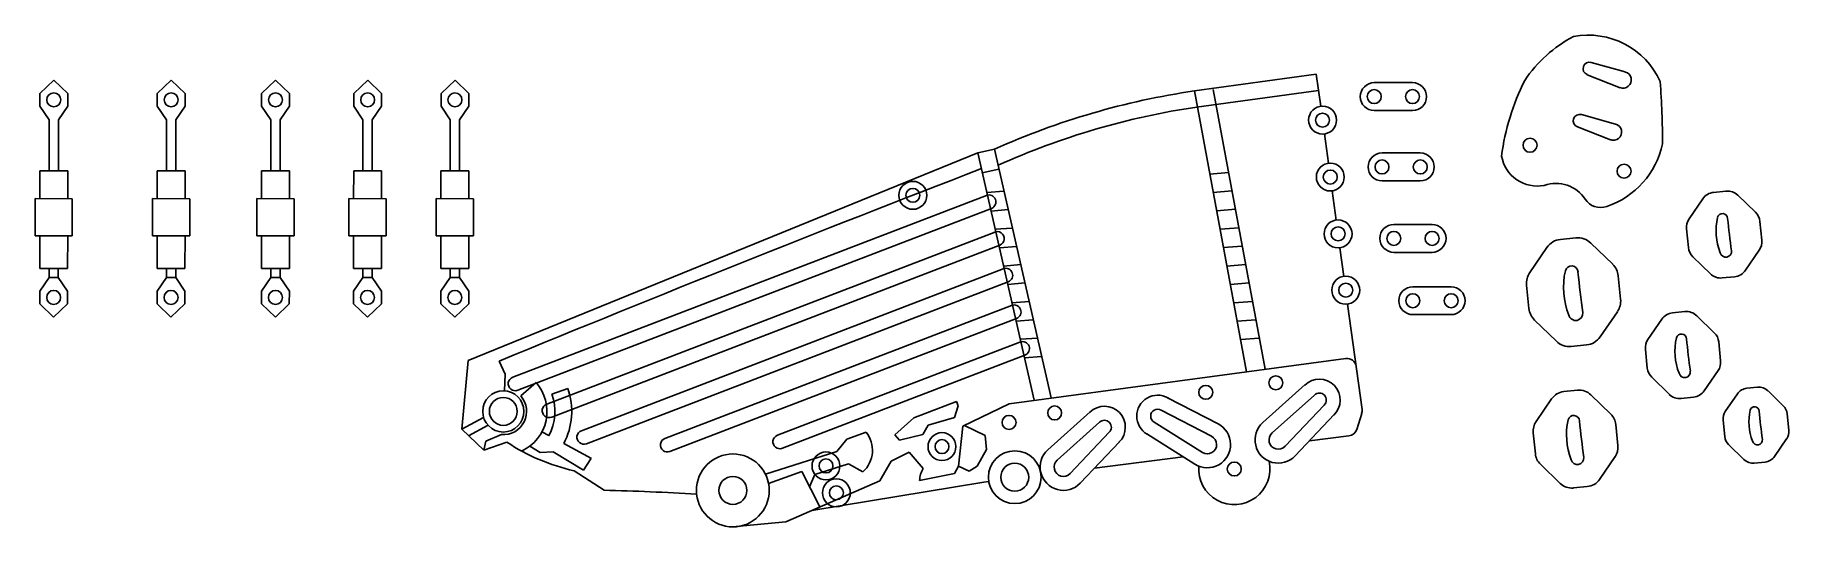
# Model space of a CAD drawing. Header units: inches. Extents: x -2 to 375, y -69 to 36.
import ezdxf

# ---------------------------------------------------------------- set-up
doc = ezdxf.new("R2010")
doc.units = ezdxf.units.IN
doc.header["$MEASUREMENT"] = 0
doc.layers.add('Addition', color=2, linetype='Continuous')

msp = doc.modelspace()

# ---------------------------------------------------------------- linework, layer by layer
for p, q in [((332.89, 30.28), (340.2, 28.24)), ((273.8, 27.75), (247.6, 24.17)), ((273.8, 27.75), (274.74, 20.87)), ((339.12, 24.87), (331.99, 27.66)), ((247.6, 24.17), (258.83, -36.15)), ((274.27, 24.28), (248.07, 20.7)), ((251.61, 24.5), (262.79, -35.61)), ((330.8, 19.09), (338.11, 17.05)), ((337.04, 13.68), (329.91, 16.48)), ((201.06, 10.86), (204.61, 11.68)), ((204.61, 11.68), (216.83, -41.78)), ((275.55, 14.93), (276.4, 8.65)), ((91.54, -33.76), (201.06, 10.86)), ((201.06, 10.86), (213.19, -42.27)), ((202.02, 6.57), (205.58, 7.37)), ((250.92, 6.32), (254.93, 6.65)), ((101.11, -37.32), (202.91, 1.73)), ((202.99, 2.33), (206.67, 2.61)), ((251.66, 2.36), (255.66, 2.7)), ((277.22, 2.71), (278.07, -3.56)), ((353.9, -3.32), (356.87, 1.01)), ((359.19, 2.39), (361.84, 2.65)), ((368.16, -1.89), (364.39, 1.77)), ((102.18, -40.12), (203.98, -1.07)), ((203.9, -1.64), (207.57, -1.33)), ((252.4, -1.59), (256.4, -1.25)), ((204.91, -6.08), (108.41, -43.09)), ((204.79, -5.55), (208.47, -5.27)), ((253.13, -5.54), (257.13, -5.21)), ((326.28, -7.72), (329.59, -7.39)), ((353.36, -5.45), (353.77, -9.48)), ((369.12, -3.87), (369.52, -7.9)), ((109.48, -45.89), (205.79, -8.95)), ((205.7, -9.51), (209.37, -9.21)), ((253.87, -9.49), (257.87, -9.16)), ((278.88, -9.5), (279.72, -15.65)), ((319.67, -14.86), (323.37, -9.45)), ((337.49, -13.07), (332.78, -8.5)), ((368.98, -10.02), (366.01, -14.36)), ((115.86, -48.8), (206.51, -14.02)), ((206.6, -13.45), (210.28, -13.14)), ((254.6, -13.45), (258.6, -13.11)), ((354.72, -11.46), (358.49, -15.12)), ((116.94, -51.6), (207.59, -16.82)), ((207.5, -17.39), (211.18, -17.08)), ((255.34, -17.4), (259.34, -17.06)), ((318.99, -17.52), (319.49, -22.56)), ((338.68, -15.54), (339.19, -20.58)), ((361.04, -16), (363.69, -15.74)), ((133.82, -50.48), (208.32, -21.9)), ((208.4, -21.31), (212.08, -21.02)), ((256.08, -21.35), (260.08, -21.02)), ((280.53, -21.6), (283.63, -44.27)), ((134.89, -53.28), (209.39, -24.7)), ((209.3, -25.27), (212.98, -24.96)), ((256.81, -25.3), (260.81, -24.97)), ((320.69, -25.03), (325.4, -29.6)), ((338.51, -23.24), (334.8, -28.66)), ((345.07, -29.2), (348.04, -24.87)), ((350.36, -23.49), (353.01, -23.22)), ((359.33, -27.77), (355.56, -24.11)), ((210.12, -29.78), (157.98, -49.78)), ((210.2, -29.18), (213.88, -28.9)), ((257.55, -29.25), (261.55, -28.92)), ((360.28, -29.75), (360.69, -33.78)), ((90.18, -48.51), (91.54, -33.76)), ((98.22, -33.86), (99.52, -36.67)), ((159.05, -52.58), (211.19, -32.58)), ((207.77, -43), (280.11, -33.29)), ((211.11, -33.15), (214.78, -32.84)), ((328.58, -30.71), (331.9, -30.38)), ((344.53, -31.33), (344.93, -35.36)), ((99.52, -36.67), (99.33, -40.24)), ((345.89, -37.33), (349.65, -40.99)), ((360.14, -35.9), (357.18, -40.24)), ((102.83, -41.35), (106.12, -38.45)), ((109.53, -40.96), (112.95, -39.75)), ((271.4, -38.9), (262.3, -47.05)), ((273.4, -41.14), (264.31, -49.28)), ((326.98, -40.42), (329.96, -40.12)), ((337.07, -45.23), (332.83, -41.12)), ((361.69, -44.68), (364.28, -40.89)), ((366.31, -39.69), (368.64, -39.45)), ((374.16, -43.43), (370.87, -40.23)), ((196.51, -42.55), (187.29, -46.05)), ((196.02, -45.96), (196.86, -43.49)), ((196.51, -42.55), (196.86, -43.49)), ((197.84, -47.83), (207.77, -43)), ((225.21, -44.75), (216.11, -52.89)), ((240.46, -44.37), (251.3, -49.99)), ((241.84, -41.71), (252.68, -47.33)), ((275.49, -43.29), (267.09, -52.15)), ((283.55, -45.14), (282.48, -48.54)), ((321.03, -46.84), (324.37, -41.97)), ((352.2, -41.88), (354.86, -41.61)), ((375, -45.16), (375.35, -48.69)), ((94.86, -45.96), (90.18, -48.51)), ((90.18, -48.51), (94.9, -53.02)), ((95.8, -47.63), (91.64, -49.9)), ((187.29, -46.05), (183.24, -49.7)), ((189.22, -49.64), (190.41, -47.64)), ((190.41, -47.64), (196.02, -45.96)), ((197.84, -47.83), (196.94, -56.4)), ((198.2, -47.66), (202.66, -49.87)), ((227.21, -46.99), (218.11, -55.13)), ((238.97, -46.97), (249.31, -53.46)), ((277.67, -45.36), (269.27, -54.21)), ((338.14, -47.46), (338.6, -51.99)), ((361.21, -46.54), (361.57, -50.07)), ((94.9, -53.02), (95.33, -51.07)), ((99.84, -51.27), (94.9, -53.02)), ((95.33, -51.07), (98.68, -49.65)), ((104.78, -52.12), (106.99, -53.46)), ((107.37, -49.08), (108.86, -49.87)), ((112.06, -51.58), (118.01, -54.75)), ((170.78, -53.29), (172.93, -50.65)), ((172.93, -50.65), (177.04, -49.09)), ((183.24, -49.7), (184.24, -50.81)), ((184.24, -50.81), (189.22, -49.64)), ((202.66, -49.87), (202.92, -52.84)), ((229.3, -49.14), (220.9, -58)), ((231.48, -51.2), (223.08, -60.06)), ((237.38, -49.51), (247.72, -56)), ((280.82, -49.92), (272.32, -51)), ((320.42, -49.24), (320.88, -53.77)), ((362.4, -51.8), (365.7, -55)), ((374.88, -50.55), (372.28, -54.34)), ((106.99, -53.46), (109.83, -53.37)), ((109.83, -53.37), (116.34, -57.31)), ((116.34, -57.31), (117.93, -54.87)), ((155.44, -58.17), (170.78, -53.29)), ((166.06, -58.2), (173.24, -55.95)), ((176.36, -57.64), (173.24, -55.95)), ((180.01, -59.59), (182.41, -55.34)), ((182.41, -55.34), (186.32, -53.43)), ((186.32, -53.43), (189.34, -56.94)), ((196.02, -58.01), (196.94, -56.4)), ((196.94, -56.4), (199.22, -57.52)), ((199.22, -57.52), (200.89, -56.4)), ((200.89, -56.4), (202.92, -52.84)), ((245.21, -54.43), (226.13, -56.84)), ((250.8, -53.72), (250.45, -53.76)), ((321.95, -55.99), (326.19, -60.11)), ((337.99, -54.38), (334.65, -59.26)), ((367.93, -55.78), (370.25, -55.54)), ((114.3, -57.41), (120.73, -61.58)), ((156.1, -60.12), (163.24, -57.59)), ((159.81, -68.36), (180.01, -59.59)), ((163.24, -57.59), (167.12, -65.19)), ((164.91, -60.87), (166.06, -58.2)), ((202.34, -59.85), (165.41, -65.93)), ((188.56, -59.48), (196.02, -58.01)), ((203.41, -59.72), (202.34, -59.85)), ((214.73, -58.29), (214.65, -58.3)), ((329.06, -61.11), (332.04, -60.81)), ((148.35, -69.47), (159.81, -68.36))]:
    msp.add_line(p, q)
for centre, radius in [((275.14, 17.9), 3), ((275.14, 17.9), 1.5), ((319.73, 12.5), 1.5), ((276.81, 5.68), 3), ((339.93, 6.93), 1.5), ((187.1, 1.75), 3), ((276.81, 5.68), 1.5), ((187.1, 1.75), 1.5), ((278.48, -6.53), 3), ((278.48, -6.53), 1.5), ((280.13, -18.62), 3), ((280.13, -18.62), 1.5), ((265.1, -38.51), 1.5), ((99.09, -44.66), 4.43), ((250.04, -40.56), 1.5), ((99.09, -44.66), 3), ((217.57, -44.99), 1.5), ((207.77, -47.02), 1.5), ((193.36, -52.22), 3), ((193.36, -52.22), 1.5), ((148.42, -61.63), 7.83), ((168.43, -56.37), 3), ((168.43, -56.37), 1.5), ((209, -58.79), 5.67), ((209, -58.79), 3), ((256.18, -57.03), 1.5), ((148.42, -61.63), 3), ((170.66, -62.15), 3), ((170.66, -62.15), 1.5)]:
    msp.add_circle(centre, radius)
for centre, radius, start, end in [((342.24, 10.69), 28.41, 117.5926, 146.3463), ((332.23, 19.18), 16.98, 24.2957, 100.6831), ((332.5, 28.95), 1.38, 73.6144, 248.5969), ((364.83, 3.37), 51.67, 153.485, 172.4194), ((339.72, 26.53), 1.77, 246.9788, 74.391), ((271.6, -138.56), 164.49, 98.389, 114.0291), ((129.61, 10.92), 218.63, 0.4939, 4.0004), ((271.6, -138.56), 160.99, 98.389, 114.2748), ((330.41, 17.76), 1.38, 73.6144, 248.5969), ((337.64, 15.35), 1.77, 246.9788, 74.391), ((330.29, 16.71), 18.36, 288.8243, 347.706), ((321.28, 11.53), 7.79, 189.9994, 281.156), ((1979.4, -4598.74), 4937.31, 111.10194, 112.39643), ((325.3, -3.17), 7.49, 33.1586, 109.595), ((203.45, 0.33), 1.5, 290.9868, 110.9868), ((334.92, 3.12), 4, 213.1586, 288.8243), ((359.51, -0.8), 3.2, 95.7324, 145.629), ((362.16, -0.53), 3.2, 45.8358, 95.7324), ((356.55, -5.13), 3.2, 145.629, 185.7324), ((372.58, -5.85), 12.87, 167.131, 201.6847), ((361.09, -3.26), 1.1, 2.9309, 165.0474), ((596.39, 21.08), 235.46, 185.92, 187.6249), ((365.93, -4.19), 3.2, 5.7324, 45.8358), ((205.25, -7.54), 1.5, 290.9868, 119.0695), ((329.99, -11.37), 4, 45.8358, 95.7324), ((326.67, -11.7), 4, 95.7324, 145.629), ((356.95, -9.16), 3.2, 185.7324, 225.8358), ((361.81, -10.32), 1.22, 193.4048, 8.0516), ((366.34, -8.22), 3.2, 325.629, 5.7324), ((207.05, -15.42), 1.5, 290.9868, 110.9868), ((322.97, -17.12), 4, 145.629, 185.7324), ((343.01, -18.02), 16.09, 167.131, 201.6847), ((328.66, -14.79), 1.38, 2.9309, 165.0474), ((622.78, 15.64), 294.32, 185.92, 187.6249), ((334.7, -15.94), 4, 5.7324, 45.8358), ((363.37, -12.55), 3.2, 275.7324, 325.629), ((360.72, -12.82), 3.2, 225.8358, 275.7324), ((208.85, -23.3), 1.5, 290.9868, 110.9868), ((323.47, -22.16), 4, 185.7324, 225.8358), ((335.21, -20.98), 4, 325.629, 5.7324), ((329.55, -23.6), 1.53, 193.4048, 8.0516), ((350.68, -26.67), 3.2, 95.7324, 145.629), ((353.33, -26.41), 3.2, 45.8358, 95.7324), ((210.66, -31.18), 1.5, 290.9868, 110.9868), ((328.18, -26.73), 4, 225.8358, 275.7324), ((331.5, -26.4), 4, 275.7324, 325.629), ((347.71, -31.01), 3.2, 145.629, 185.7324), ((363.74, -31.72), 12.87, 167.131, 201.6847), ((352.26, -29.14), 1.1, 2.9309, 165.0474), ((587.56, -4.8), 235.46, 185.92, 187.6249), ((357.1, -30.07), 3.2, 5.7324, 45.8358), ((280.38, -35.27), 2, 7.7699, 97.6461), ((357.5, -34.1), 3.2, 325.629, 5.7324), ((101.64, -38.72), 1.5, 110.9868, 290.9868), ((348.12, -35.04), 3.2, 185.7324, 225.8358), ((352.97, -36.19), 1.22, 193.4048, 8.0516), ((99.09, -44.66), 5, 265.3483, 41.4692), ((99.09, -44.66), 9.38, 294.7818, 41.4692), ((99.09, -44.66), 11.08, 331.9405, 19.5013), ((99.09, -44.66), 14.7, 331.9405, 19.5013), ((239.71, -45.67), 4.5, 60.2442, 240.2442), ((274.45, -42.22), 4.5, 314.1722, 134.1722), ((274.45, -42.22), 1.5, 314.1722, 134.1722), ((327.34, -44), 3.6, 95.7324, 145.629), ((330.32, -43.7), 3.6, 45.8358, 95.7324), ((351.88, -38.7), 3.2, 225.8358, 275.7324), ((354.54, -38.43), 3.2, 275.7324, 325.629), ((366.59, -42.47), 2.8, 95.7324, 145.629), ((368.91, -42.24), 2.8, 45.8358, 95.7324), ((108.95, -44.49), 1.5, 110.9785, 290.9951), ((228.26, -48.06), 4.5, 314.1722, 134.1722), ((239.71, -45.67), 1.5, 60.2442, 240.2442), ((281.64, -44.54), 2, 342.4642, 7.7699), ((364, -46.26), 2.8, 145.629, 185.7324), ((378.03, -46.89), 11.26, 167.131, 201.6847), ((367.98, -44.63), 0.963, 2.9309, 165.0474), ((573.87, -23.33), 206.02, 185.92, 187.6249), ((372.21, -45.44), 2.8, 5.7324, 45.8358), ((116.4, -50.2), 1.5, 110.9868, 290.9868), ((228.26, -48.06), 1.5, 314.1722, 134.1722), ((250.38, -51.77), 5, 237.905, 62.5834), ((265.64, -50.77), 5, 131.833, 316.5114), ((280.57, -47.94), 2, 277.2146, 342.4642), ((324, -48.88), 3.6, 145.629, 185.7324), ((342.04, -49.68), 14.48, 167.131, 201.6847), ((329.12, -46.77), 1.24, 2.9309, 165.0474), ((593.83, -19.39), 264.89, 185.92, 187.6249), ((334.56, -47.82), 3.6, 5.7324, 45.8358), ((372.57, -48.97), 2.8, 325.629, 5.7324), ((123.68, -15.25), 43.19, 236.4985, 257.461), ((134.35, -51.88), 1.5, 110.9868, 290.9868), ((158.52, -51.18), 1.5, 110.9868, 290.9868), ((172.18, -53.01), 6.24, 312.0546, 38.8523), ((250.38, -51.77), 2, 237.905, 62.5834), ((265.64, -50.77), 2, 131.833, 316.5114), ((335.02, -52.35), 3.6, 325.629, 5.7324), ((364.35, -49.79), 2.8, 185.7324, 225.8358), ((368.6, -50.8), 1.07, 193.4048, 8.0516), ((219.45, -56.62), 5, 131.833, 316.5114), ((219.45, -56.62), 2, 131.833, 316.5114), ((256.18, -57.03), 7.65, 175.3857, 12.6582), ((324.46, -53.41), 3.6, 185.7324, 225.8358), ((329.92, -54.71), 1.37, 193.4048, 8.0516), ((367.65, -52.99), 2.8, 225.8358, 275.7324), ((369.97, -52.76), 2.8, 275.7324, 325.629), ((192.74, -59.38), 4.18, 144.2621, 181.2589), ((328.7, -57.53), 3.6, 225.8358, 275.7324), ((331.68, -57.23), 3.6, 275.7324, 325.629), ((105.84, -648.59), 587.2, 86.60358, 88.54711)]:
    msp.add_arc(centre, radius, start, end)
at = {"layer": 'Addition'}
for p, q in [((-0.51, 23.6), (2.49, 26.49)), ((5.49, 23.6), (2.49, 26.49)), ((24.71, 23.6), (27.71, 26.49)), ((30.71, 23.6), (27.71, 26.49)), ((47.14, 23.6), (50.14, 26.49)), ((53.14, 23.6), (50.14, 26.49)), ((66.94, 23.6), (69.94, 26.49)), ((72.94, 23.6), (69.94, 26.49)), ((85.71, 23.6), (88.71, 26.49)), ((91.71, 23.6), (88.71, 26.49)), ((-0.51, 23.6), (-0.52, 20.9)), ((5.48, 20.9), (5.49, 23.6)), ((24.71, 23.6), (24.7, 20.9)), ((30.7, 20.9), (30.71, 23.6)), ((47.14, 23.6), (47.13, 20.9)), ((53.13, 20.9), (53.14, 23.6)), ((66.94, 23.6), (66.93, 20.9)), ((72.93, 20.9), (72.94, 23.6)), ((85.71, 23.6), (85.7, 20.9)), ((91.7, 20.9), (91.71, 23.6)), ((286.25, 25.95), (294.48, 25.95)), ((1.48, 17.94), (-0.52, 20.9)), ((3.48, 17.94), (5.48, 20.9)), ((26.7, 17.94), (24.7, 20.9)), ((28.7, 17.94), (30.7, 20.9)), ((49.13, 17.94), (47.13, 20.9)), ((51.13, 17.94), (53.13, 20.9)), ((68.93, 17.94), (66.93, 20.9)), ((70.93, 17.94), (72.93, 20.9)), ((87.7, 17.94), (85.7, 20.9)), ((89.7, 17.94), (91.7, 20.9)), ((286.25, 19.95), (294.48, 19.95)), ((1.47, 7.03), (1.48, 17.94)), ((3.48, 17.94), (3.47, 7.03)), ((26.7, 7.03), (26.7, 17.94)), ((28.7, 17.94), (28.7, 7.03)), ((49.12, 7.03), (49.13, 17.94)), ((51.13, 17.94), (51.12, 7.03)), ((68.93, 7.03), (68.93, 17.94)), ((70.93, 17.94), (70.93, 7.03)), ((87.69, 7.03), (87.7, 17.94)), ((89.7, 17.94), (89.69, 7.03)), ((287.92, 10.84), (296.15, 10.84)), ((-0.53, 1.04), (-0.53, 7.04)), ((-0.53, 7.04), (5.47, 7.03)), ((5.47, 1.03), (5.47, 7.03)), ((24.69, 1.04), (24.7, 7.04)), ((24.7, 7.04), (30.7, 7.03)), ((30.69, 1.03), (30.7, 7.03)), ((47.12, 1.04), (47.12, 7.04)), ((47.12, 7.04), (53.12, 7.03)), ((53.12, 1.03), (53.12, 7.03)), ((66.92, 1.04), (66.93, 7.04)), ((66.93, 7.04), (72.93, 7.03)), ((72.92, 1.03), (72.93, 7.03)), ((85.69, 1.04), (85.69, 7.04)), ((85.69, 7.04), (91.69, 7.03)), ((91.69, 1.03), (91.69, 7.03)), ((287.92, 4.84), (296.15, 4.84)), ((-1.53, -6.96), (-1.53, 1.04)), ((-1.53, 1.04), (6.47, 1.03)), ((6.47, -6.97), (6.47, 1.03)), ((23.69, -6.96), (23.69, 1.04)), ((23.69, 1.04), (31.69, 1.03)), ((31.69, -6.97), (31.69, 1.03)), ((46.11, -6.96), (46.12, 1.04)), ((46.12, 1.04), (54.12, 1.03)), ((54.11, -6.97), (54.12, 1.03)), ((65.92, -6.96), (65.92, 1.04)), ((65.92, 1.04), (73.92, 1.03)), ((73.92, -6.97), (73.92, 1.03)), ((84.68, -6.96), (84.69, 1.04)), ((84.69, 1.04), (92.69, 1.03)), ((92.68, -6.97), (92.69, 1.03)), ((-1.53, -6.96), (6.47, -6.97)), ((-0.54, -13.96), (-0.53, -6.96)), ((5.46, -13.97), (5.47, -6.97)), ((23.69, -6.96), (31.69, -6.97)), ((24.68, -13.96), (24.69, -6.96)), ((30.68, -13.97), (30.69, -6.97)), ((46.11, -6.96), (54.11, -6.97)), ((47.11, -13.96), (47.11, -6.96)), ((53.11, -13.97), (53.11, -6.97)), ((65.92, -6.96), (73.92, -6.97)), ((66.91, -13.96), (66.92, -6.96)), ((72.91, -13.97), (72.92, -6.97)), ((84.68, -6.96), (92.68, -6.97)), ((85.68, -13.96), (85.68, -6.96)), ((91.68, -13.97), (91.68, -6.97)), ((290.46, -4.5), (298.68, -4.5)), ((-0.54, -13.96), (-0.54, -10.46)), ((24.68, -13.96), (24.68, -10.46)), ((47.11, -13.96), (47.11, -10.46)), ((66.91, -13.96), (66.91, -10.46)), ((85.68, -13.96), (85.68, -10.46)), ((290.46, -10.5), (298.68, -10.5)), ((-0.54, -13.96), (5.46, -13.97)), ((1.46, -13.97), (1.46, -15.87)), ((3.46, -15.87), (3.46, -13.97)), ((24.68, -13.96), (30.68, -13.97)), ((26.68, -13.97), (26.68, -15.87)), ((28.68, -15.87), (28.68, -13.97)), ((47.11, -13.96), (53.11, -13.97)), ((49.11, -13.97), (49.11, -15.87)), ((51.11, -15.87), (51.11, -13.97)), ((66.91, -13.96), (72.91, -13.97)), ((68.91, -13.97), (68.91, -15.87)), ((70.91, -15.87), (70.91, -13.97)), ((85.68, -13.96), (91.68, -13.97)), ((87.68, -13.97), (87.68, -15.87)), ((89.68, -15.87), (89.68, -13.97)), ((1.46, -15.87), (-0.54, -18.83)), ((-0.54, -21.53), (-0.54, -18.83)), ((1.46, -15.87), (3.46, -15.87)), ((3.46, -15.87), (5.46, -18.83)), ((5.46, -18.83), (5.45, -21.53)), ((26.68, -15.87), (24.68, -18.83)), ((24.68, -21.53), (24.68, -18.83)), ((26.68, -15.87), (28.68, -15.87)), ((28.68, -15.87), (30.68, -18.83)), ((30.68, -18.83), (30.68, -21.53)), ((47.1, -21.53), (47.11, -18.83)), ((49.11, -15.87), (47.11, -18.83)), ((49.11, -15.87), (51.11, -15.87)), ((51.11, -15.87), (53.11, -18.83)), ((53.11, -18.83), (53.1, -21.53)), ((68.91, -15.87), (66.91, -18.83)), ((66.91, -21.53), (66.91, -18.83)), ((68.91, -15.87), (70.91, -15.87)), ((70.91, -15.87), (72.91, -18.83)), ((72.91, -18.83), (72.91, -21.53)), ((85.67, -21.53), (85.68, -18.83)), ((87.68, -15.87), (85.68, -18.83)), ((87.68, -15.87), (89.68, -15.87)), ((89.68, -15.87), (91.68, -18.83)), ((91.68, -18.83), (91.67, -21.53)), ((294.54, -17.88), (302.77, -17.88)), ((-0.54, -21.53), (2.45, -24.43)), ((5.45, -21.53), (2.45, -24.43)), ((24.68, -21.53), (27.67, -24.43)), ((30.68, -21.53), (27.67, -24.43)), ((47.1, -21.53), (50.1, -24.43)), ((53.1, -21.53), (50.1, -24.43)), ((66.91, -21.53), (69.9, -24.43)), ((72.91, -21.53), (69.9, -24.43)), ((85.67, -21.53), (88.67, -24.43)), ((91.67, -21.53), (88.67, -24.43)), ((294.54, -23.88), (302.77, -23.88))]:
    msp.add_line(p, q, dxfattribs=at)
for centre in [(2.48, 22.25), (27.71, 22.25), (50.13, 22.25), (69.94, 22.25), (88.7, 22.25), (286.25, 22.95), (294.48, 22.95), (287.92, 7.84), (296.15, 7.84), (290.46, -7.5), (298.68, -7.5), (2.46, -20.18), (27.68, -20.18), (50.11, -20.18), (69.91, -20.18), (88.68, -20.18), (294.54, -20.88), (302.77, -20.88)]:
    msp.add_circle(centre, 1.5, dxfattribs=at)
for centre, start, end in [((286.25, 22.95), 90, 270), ((294.48, 22.95), 270, 90), ((287.92, 7.84), 90, 270), ((296.15, 7.84), 270, 90), ((290.46, -7.5), 90, 270), ((298.68, -7.5), 270, 90), ((294.54, -20.88), 90, 270), ((302.77, -20.88), 270, 90)]:
    msp.add_arc(centre, 3, start, end, dxfattribs=at)

doc.saveas('drawing.dxf')
